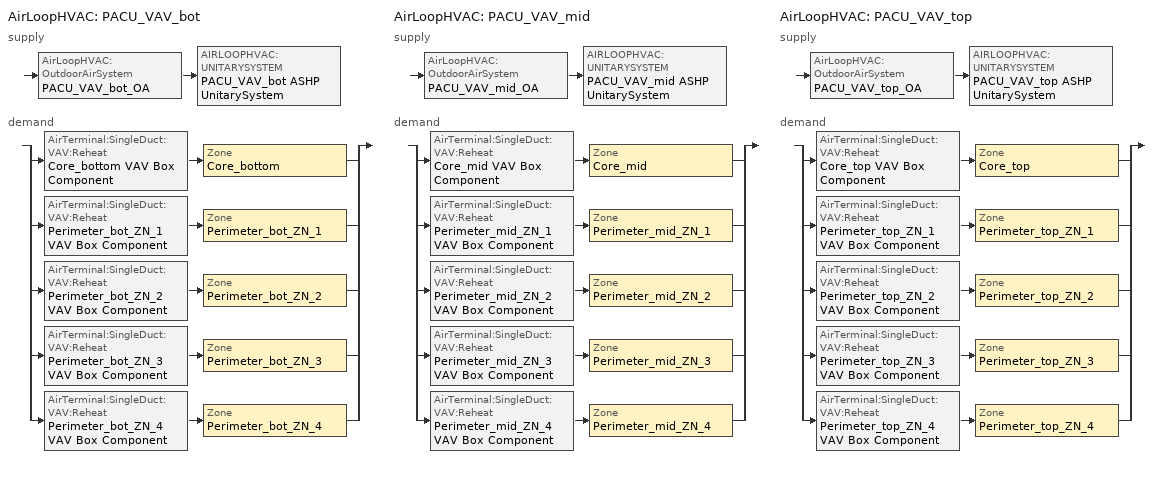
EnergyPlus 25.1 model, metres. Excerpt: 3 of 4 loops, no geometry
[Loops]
AirLoopHVAC 'PACU_VAV_bot'
 supply: AirLoopHVAC:OutdoorAirSystem 'PACU_VAV_bot_OA' > AIRLOOPHVAC:UNITARYSYSTEM 'PACU_VAV_bot ASHP UnitarySystem'
 demand: split
  | AirTerminal:SingleDuct:VAV:Reheat 'Core_bottom VAV Box Component' > Zone 'Core_bottom'
  | AirTerminal:SingleDuct:VAV:Reheat 'Perimeter_bot_ZN_1 VAV Box Component' > Zone 'Perimeter_bot_ZN_1'
  | AirTerminal:SingleDuct:VAV:Reheat 'Perimeter_bot_ZN_2 VAV Box Component' > Zone 'Perimeter_bot_ZN_2'
  | AirTerminal:SingleDuct:VAV:Reheat 'Perimeter_bot_ZN_3 VAV Box Component' > Zone 'Perimeter_bot_ZN_3'
  | AirTerminal:SingleDuct:VAV:Reheat 'Perimeter_bot_ZN_4 VAV Box Component' > Zone 'Perimeter_bot_ZN_4'
AirLoopHVAC 'PACU_VAV_mid'
 supply: AirLoopHVAC:OutdoorAirSystem 'PACU_VAV_mid_OA' > AIRLOOPHVAC:UNITARYSYSTEM 'PACU_VAV_mid ASHP UnitarySystem'
 demand: split
  | AirTerminal:SingleDuct:VAV:Reheat 'Core_mid VAV Box Component' > Zone 'Core_mid'
  | AirTerminal:SingleDuct:VAV:Reheat 'Perimeter_mid_ZN_1 VAV Box Component' > Zone 'Perimeter_mid_ZN_1'
  | AirTerminal:SingleDuct:VAV:Reheat 'Perimeter_mid_ZN_2 VAV Box Component' > Zone 'Perimeter_mid_ZN_2'
  | AirTerminal:SingleDuct:VAV:Reheat 'Perimeter_mid_ZN_3 VAV Box Component' > Zone 'Perimeter_mid_ZN_3'
  | AirTerminal:SingleDuct:VAV:Reheat 'Perimeter_mid_ZN_4 VAV Box Component' > Zone 'Perimeter_mid_ZN_4'
AirLoopHVAC 'PACU_VAV_top'
 supply: AirLoopHVAC:OutdoorAirSystem 'PACU_VAV_top_OA' > AIRLOOPHVAC:UNITARYSYSTEM 'PACU_VAV_top ASHP UnitarySystem'
 demand: split
  | AirTerminal:SingleDuct:VAV:Reheat 'Core_top VAV Box Component' > Zone 'Core_top'
  | AirTerminal:SingleDuct:VAV:Reheat 'Perimeter_top_ZN_1 VAV Box Component' > Zone 'Perimeter_top_ZN_1'
  | AirTerminal:SingleDuct:VAV:Reheat 'Perimeter_top_ZN_2 VAV Box Component' > Zone 'Perimeter_top_ZN_2'
  | AirTerminal:SingleDuct:VAV:Reheat 'Perimeter_top_ZN_3 VAV Box Component' > Zone 'Perimeter_top_ZN_3'
  | AirTerminal:SingleDuct:VAV:Reheat 'Perimeter_top_ZN_4 VAV Box Component' > Zone 'Perimeter_top_ZN_4'
[DesignSpecification:OutdoorAir] Outdoor Air Method=Flow/Area; Outdoor Air Flow per Zone Floor Area=0.0004318
Name | Outdoor Air Schedule
SZ DSOA Core_bottom; SZ DSOA Perimeter_bot_ZN_1; SZ DSOA Perimeter_bot_ZN_2; SZ DSOA Perimeter_bot_ZN_3; SZ DSOA Perimeter_bot_ZN_4; SZ DSOA Core_mid; SZ DSOA Perimeter_mid_ZN_1; SZ DSOA Perimeter_mid_ZN_3; SZ DSOA Perimeter_mid_ZN_4; SZ DSOA Core_top; SZ DSOA Perimeter_top_ZN_1; SZ DSOA Perimeter_top_ZN_2; SZ DSOA Perimeter_top_ZN_3; SZ DSOA Perimeter_top_ZN_4
SZ DSOA Perimeter_mid_ZN_2 | PERIMETER_MID_ZN_2_OA_Mult
[DesignSpecification:ZoneAirDistribution] Zone Air Distribution Effectiveness in Cooling Mode=1; Zone Air Distribution Effectiveness in Heating Mode=1
Name | Minimum Zone Ventilation Efficiency
VAV_Zone_AirDistribution | 0.6
CM DSZAD Building
[Sizing:Zone] Zone Cooling Design Supply Air Temperature Input Method=SupplyAirTemperature; Zone Cooling Design Supply Air Temperature=12.8; Zone Heating Design Supply Air Temperature Input Method=SupplyAirTemperature; Zone Heating Design Supply Air Temperature=40; Zone Cooling Design Supply Air Humidity Ratio=0.0085; Zone Heating Design Supply Air Humidity Ratio=0.008; Cooling Design Air Flow Method=DesignDay; Cooling Design Air Flow Rate=0; Cooling Minimum Air Flow Fraction=0; Heating Design Air Flow Method=DesignDay; Heating Design Air Flow Rate=0; Design Specification Zone Air Distribution Object=VAV_Zone_AirDistribution; Zone Load Sizing Method=Sensible Load Only No Latent Load; Zone Latent Cooling Design Supply Air Humidity Ratio Input Method=HumidityRatioDifference; Zone Cooling Design Supply Air Humidity Ratio Difference=0.005; Zone Latent Heating Design Supply Air Humidity Ratio Input Method=HumidityRatioDifference; Zone Humidification Design Supply Air Humidity Ratio Difference=0.005
Name | Design Specification Outdoor Air Object
Core_bottom | SZ DSOA Core_bottom
Perimeter_bot_ZN_1 | SZ DSOA Perimeter_bot_ZN_1
Perimeter_bot_ZN_2 | SZ DSOA Perimeter_bot_ZN_2
Perimeter_bot_ZN_3 | SZ DSOA Perimeter_bot_ZN_3
Perimeter_bot_ZN_4 | SZ DSOA Perimeter_bot_ZN_4
Core_mid | SZ DSOA Core_mid
Perimeter_mid_ZN_1 | SZ DSOA Perimeter_mid_ZN_1
Perimeter_mid_ZN_2 | SZ DSOA Perimeter_mid_ZN_2
Perimeter_mid_ZN_3 | SZ DSOA Perimeter_mid_ZN_3
Perimeter_mid_ZN_4 | SZ DSOA Perimeter_mid_ZN_4
Core_top | SZ DSOA Core_top
Perimeter_top_ZN_1 | SZ DSOA Perimeter_top_ZN_1
Perimeter_top_ZN_2 | SZ DSOA Perimeter_top_ZN_2
Perimeter_top_ZN_3 | SZ DSOA Perimeter_top_ZN_3
Perimeter_top_ZN_4 | SZ DSOA Perimeter_top_ZN_4
[Sizing:System] Type of Load to Size On=Sensible; Design Outdoor Air Flow Rate=0.9561; Central Heating Maximum System Air Flow Ratio=0.3; Preheat Design Temperature=7; Preheat Design Humidity Ratio=0.008; Precool Design Temperature=12.8; Precool Design Humidity Ratio=0.008; Central Cooling Design Supply Air Temperature=12.8; Central Heating Design Supply Air Temperature=12.8; Type of Zone Sum to Use=Coincident; 100 Outdoor Air in Cooling=No; 100 Outdoor Air in Heating=No; Central Cooling Design Supply Air Humidity Ratio=0.0085; Central Heating Design Supply Air Humidity Ratio=0.008; Cooling Supply Air Flow Rate Method=DesignDay; Cooling Supply Air Flow Rate=0; Heating Supply Air Flow Rate Method=DesignDay; Heating Supply Air Flow Rate=0; System Outdoor Air Method=ZoneSum
PACU_VAV_bot; PACU_VAV_mid; PACU_VAV_top
[ZoneControl:Thermostat] Control Type Schedule=Dual Zone Control Type Sched
Name | Zone or ZoneList | Control 1
Core_bottom Thermostat | Core_bottom | Core_bottom Dual SP Control
Perimeter_bot_ZN_1 Thermostat | Perimeter_bot_ZN_1 | Perimeter_bot_ZN_1 Dual SP Control
Perimeter_bot_ZN_2 Thermostat | Perimeter_bot_ZN_2 | Perimeter_bot_ZN_2 Dual SP Control
Perimeter_bot_ZN_3 Thermostat | Perimeter_bot_ZN_3 | Perimeter_bot_ZN_3 Dual SP Control
Perimeter_bot_ZN_4 Thermostat | Perimeter_bot_ZN_4 | Perimeter_bot_ZN_4 Dual SP Control
Core_mid Thermostat | Core_mid | Core_mid Dual SP Control
Perimeter_mid_ZN_1 Thermostat | Perimeter_mid_ZN_1 | Perimeter_mid_ZN_1 Dual SP Control
Perimeter_mid_ZN_2 Thermostat | Perimeter_mid_ZN_2 | Perimeter_mid_ZN_2 Dual SP Control
Perimeter_mid_ZN_3 Thermostat | Perimeter_mid_ZN_3 | Perimeter_mid_ZN_3 Dual SP Control
Perimeter_mid_ZN_4 Thermostat | Perimeter_mid_ZN_4 | Perimeter_mid_ZN_4 Dual SP Control
Core_top Thermostat | Core_top | Core_top Dual SP Control
Perimeter_top_ZN_1 Thermostat | Perimeter_top_ZN_1 | Perimeter_top_ZN_1 Dual SP Control
Perimeter_top_ZN_2 Thermostat | Perimeter_top_ZN_2 | Perimeter_top_ZN_2 Dual SP Control
Perimeter_top_ZN_3 Thermostat | Perimeter_top_ZN_3 | Perimeter_top_ZN_3 Dual SP Control
Perimeter_top_ZN_4 Thermostat | Perimeter_top_ZN_4 | Perimeter_top_ZN_4 Dual SP Control
[ThermostatSetpoint:DualSetpoint]
Name | Heating Setpoint Temperature Schedule | Cooling Setpoint Temperature Schedule
Core_bottom Dual SP Control; Perimeter_bot_ZN_1 Dual SP Control; Perimeter_bot_ZN_2 Dual SP Control; Perimeter_bot_ZN_3 Dual SP Control; Perimeter_bot_ZN_4 Dual SP Control; Core_mid Dual SP Control; Perimeter_mid_ZN_1 Dual SP Control; Perimeter_mid_ZN_3 Dual SP Control; Perimeter_mid_ZN_4 Dual SP Control; Core_top Dual SP Control; Perimeter_top_ZN_1 Dual SP Control; Perimeter_top_ZN_2 Dual SP Control; Perimeter_top_ZN_3 Dual SP Control; Perimeter_top_ZN_4 Dual SP Control | HTGSETP_SCH_YES_OPTIMUM | CLGSETP_SCH_YES_OPTIMUM
Perimeter_mid_ZN_2 Dual SP Control | HTGSETP_SCH_YES_OPTIMUM_w_SB | CLGSETP_SCH_YES_OPTIMUM_w_SB
[AirTerminal:SingleDuct:VAV:Reheat] Availability Schedule=Always_On; Maximum Air Flow Rate=AUTOSIZE; Maximum Hot Water or Steam Flow Rate=AUTOSIZE; Minimum Hot Water or Steam Flow Rate=0; Convergence Tolerance=0.001; Damper Heating Action=ReverseWithLimits; Maximum Flow Fraction During Reheat=0.5; Maximum Reheat Air Temperature=40
Name | Zone Minimum Air Flow Input Method | Constant Minimum Air Flow Fraction | Reheat Coil | Minimum Air Flow Fraction Schedule
Core_bottom VAV Box Component | Constant | 0.273 | Core_bottom VAV Box Reheat Coil
Perimeter_bot_ZN_1 VAV Box Component | Constant | 0.206 | Perimeter_bot_ZN_1 VAV Box Reheat Coil
Perimeter_bot_ZN_2 VAV Box Component | Constant | 0.157 | Perimeter_bot_ZN_2 VAV Box Reheat Coil
Perimeter_bot_ZN_3 VAV Box Component | Constant | 0.291 | Perimeter_bot_ZN_3 VAV Box Reheat Coil
Perimeter_bot_ZN_4 VAV Box Component | Constant | 0.146 | Perimeter_bot_ZN_4 VAV Box Reheat Coil
Core_mid VAV Box Component | Constant | 0.329 | Core_mid VAV Box Reheat Coil
Perimeter_mid_ZN_1 VAV Box Component | Constant | 0.184 | Perimeter_mid_ZN_1 VAV Box Reheat Coil
Perimeter_mid_ZN_2 VAV Box Component | Scheduled |  | Perimeter_mid_ZN_2 VAV Box Reheat Coil | Perimeter_mid_ZN_2_MDP_Sch
Perimeter_mid_ZN_3 VAV Box Component | Constant | 0.259 | Perimeter_mid_ZN_3 VAV Box Reheat Coil
Perimeter_mid_ZN_4 VAV Box Component | Constant | 0.127 | Perimeter_mid_ZN_4 VAV Box Reheat Coil
Core_top VAV Box Component | Constant | 0.316 | Core_top VAV Box Reheat Coil
Perimeter_top_ZN_1 VAV Box Component | Constant | 0.165 | Perimeter_top_ZN_1 VAV Box Reheat Coil
Perimeter_top_ZN_2 VAV Box Component | Constant | 0.132 | Perimeter_top_ZN_2 VAV Box Reheat Coil
Perimeter_top_ZN_3 VAV Box Component | Constant | 0.225 | Perimeter_top_ZN_3 VAV Box Reheat Coil
Perimeter_top_ZN_4 VAV Box Component | Constant | 0.117 | Perimeter_top_ZN_4 VAV Box Reheat Coil
[Zone equipment]
Core_bottom: Core_bottom VAV Box Component
Perimeter_bot_ZN_1: Perimeter_bot_ZN_1 VAV Box Component
Perimeter_bot_ZN_2: Perimeter_bot_ZN_2 VAV Box Component
Perimeter_bot_ZN_3: Perimeter_bot_ZN_3 VAV Box Component
Perimeter_bot_ZN_4: Perimeter_bot_ZN_4 VAV Box Component
Core_mid: Core_mid VAV Box Component
Perimeter_mid_ZN_1: Perimeter_mid_ZN_1 VAV Box Component
Perimeter_mid_ZN_2: Perimeter_mid_ZN_2 VAV Box Component
Perimeter_mid_ZN_3: Perimeter_mid_ZN_3 VAV Box Component
Perimeter_mid_ZN_4: Perimeter_mid_ZN_4 VAV Box Component
Core_top: Core_top VAV Box Component
Perimeter_top_ZN_1: Perimeter_top_ZN_1 VAV Box Component
Perimeter_top_ZN_2: Perimeter_top_ZN_2 VAV Box Component
Perimeter_top_ZN_3: Perimeter_top_ZN_3 VAV Box Component
Perimeter_top_ZN_4: Perimeter_top_ZN_4 VAV Box Component
[Fan:VariableVolume] Availability Schedule=HVACOperationSchd; Fan Total Efficiency=0.6006; Pressure Rise=1314.72; Maximum Flow Rate=AUTOSIZE; Fan Power Minimum Flow Rate Input Method=Fraction; Fan Power Minimum Flow Fraction=0.25; Motor Efficiency=0.924; Motor In Airstream Fraction=1; Fan Power Coefficient 1=0.0408; Fan Power Coefficient 2=0.088; Fan Power Coefficient 3=-0.0729; Fan Power Coefficient 4=0.9437; Fan Power Coefficient 5=0
PACU_VAV_bot Fan; PACU_VAV_mid Fan; PACU_VAV_top Fan
[COIL:COOLING:DX:VARIABLESPEED] Number of Speeds=10; Nominal Speed Level=10; Gross Rated Total Cooling Capacity At Selected Nominal Speed Level=autosize; Rated Air Flow Rate At Selected Nominal Speed Level=autosize; Nominal Time for Condensate to Begin Leaving the Coil=1000; Initial Moisture Evaporation Rate Divided by SteadyState AC Latent Capacity=1.5; Maximum Cycling Rate=2.5; Latent Capacity Time Constant=60; Fan Delay Time=60; Energy Part Load Fraction Curve=ASIHP_PLF; Condenser Type=AirCooled; Evaporative Condenser Pump Rated Power Consumption=0; Crankcase Heater Capacity=0; Maximum Outdoor DryBulb Temperature for Crankcase Heater Operation=10; Minimum Outdoor DryBulb Temperature for Compressor Operation=-25; Basin Heater Capacity=0; Basin Heater Setpoint Temperature=2; Speed 1 Reference Unit Gross Rated Total Cooling Capacity=14000; Speed 1 Reference Unit Gross Rated Sensible Heat Ratio=0.8; Speed 1 Reference Unit Gross Rated Cooling COP=4.23; Speed 1 Reference Unit Rated Air Flow Rate=0.74376; 2017 Speed 1 Rated Evaporator Fan Power Per Volume Flow Rate=773.3; 2023 Speed 1 Rated Evaporator Fan Power Per Volume Flow Rate=934.4; Speed 1 Total Cooling Capacity Function of Temperature Curve=ASIHP_CoolCapFT; Speed 1 Total Cooling Capacity Function of Air Flow Fraction Curve=ASIHP_CoolCapFF; Speed 1 Energy Input Ratio Function of Temperature Curve=ASIHP_CoolEIRFT; Speed 1 Energy Input Ratio Function of Air Flow Fraction Curve=ASIHP_CoolEIRFF; Speed 2 Reference Unit Gross Rated Total Cooling Capacity=19600; Speed 2 Reference Unit Gross Rated Sensible Heat Ratio=0.79; Speed 2 Reference Unit Gross Rated Cooling COP=4.58; Speed 2 Reference Unit Rated Air Flow Rate=1.041264; 2017 Speed 2 Rated Evaporator Fan Power Per Volume Flow Rate=773.3; 2023 Speed 2 Rated Evaporator Fan Power Per Volume Flow Rate=934.4; Speed 2 Total Cooling Capacity Function of Temperature Curve=ASIHP_CoolCapFT; Speed 2 Total Cooling Capacity Function of Air Flow Fraction Curve=ASIHP_CoolCapFF; Speed 2 Energy Input Ratio Function of Temperature Curve=ASIHP_CoolEIRFT; Speed 2 Energy Input Ratio Function of Air Flow Fraction Curve=ASIHP_CoolEIRFF; Speed 3 Reference Unit Gross Rated Total Cooling Capacity=25200; Speed 3 Reference Unit Gross Rated Sensible Heat Ratio=0.78; Speed 3 Reference Unit Gross Rated Cooling COP=4.76; Speed 3 Reference Unit Rated Air Flow Rate=1.338768; 2017 Speed 3 Rated Evaporator Fan Power Per Volume Flow Rate=773.3; 2023 Speed 3 Rated Evaporator Fan Power Per Volume Flow Rate=934.4; Speed 3 Total Cooling Capacity Function of Temperature Curve=ASIHP_CoolCapFT; Speed 3 Total Cooling Capacity Function of Air Flow Fraction Curve=ASIHP_CoolCapFF; Speed 3 Energy Input Ratio Function of Temperature Curve=ASIHP_CoolEIRFT; Speed 3 Energy Input Ratio Function of Air Flow Fraction Curve=ASIHP_CoolEIRFF; Speed 4 Reference Unit Gross Rated Total Cooling Capacity=30800; Speed 4 Reference Unit Gross Rated Sensible Heat Ratio=0.77; Speed 4 Reference Unit Gross Rated Cooling COP=4.68; Speed 4 Reference Unit Rated Air Flow Rate=1.636272; 2017 Speed 4 Rated Evaporator Fan Power Per Volume Flow Rate=773.3; 2023 Speed 4 Rated Evaporator Fan Power Per Volume Flow Rate=934.4; Speed 4 Total Cooling Capacity Function of Temperature Curve=ASIHP_CoolCapFT; Speed 4 Total Cooling Capacity Function of Air Flow Fraction Curve=ASIHP_CoolCapFF; Speed 4 Energy Input Ratio Function of Temperature Curve=ASIHP_CoolEIRFT; Speed 4 Energy Input Ratio Function of Air Flow Fraction Curve=ASIHP_CoolEIRFF; Speed 5 Reference Unit Gross Rated Total Cooling Capacity=36400; Speed 5 Reference Unit Gross Rated Sensible Heat Ratio=0.77; Speed 5 Reference Unit Gross Rated Cooling COP=4.55; Speed 5 Reference Unit Rated Air Flow Rate=1.933776; 2017 Speed 5 Rated Evaporator Fan Power Per Volume Flow Rate=773.3; 2023 Speed 5 Rated Evaporator Fan Power Per Volume Flow Rate=934.4; Speed 5 Total Cooling Capacity Function of Temperature Curve=ASIHP_CoolCapFT; Speed 5 Total Cooling Capacity Function of Air Flow Fraction Curve=ASIHP_CoolCapFF; Speed 5 Energy Input Ratio Function of Temperature Curve=ASIHP_CoolEIRFT; Speed 5 Energy Input Ratio Function of Air Flow Fraction Curve=ASIHP_CoolEIRFF; Speed 6 Reference Unit Gross Rated Total Cooling Capacity=42000; Speed 6 Reference Unit Gross Rated Sensible Heat Ratio=0.76; Speed 6 Reference Unit Gross Rated Cooling COP=4.4; Speed 6 Reference Unit Rated Air Flow Rate=2.23128; 2017 Speed 6 Rated Evaporator Fan Power Per Volume Flow Rate=773.3; 2023 Speed 6 Rated Evaporator Fan Power Per Volume Flow Rate=934.4; Speed 6 Total Cooling Capacity Function of Temperature Curve=ASIHP_CoolCapFT; Speed 6 Total Cooling Capacity Function of Air Flow Fraction Curve=ASIHP_CoolCapFF; Speed 6 Energy Input Ratio Function of Temperature Curve=ASIHP_CoolEIRFT; Speed 6 Energy Input Ratio Function of Air Flow Fraction Curve=ASIHP_CoolEIRFF; Speed 7 Reference Unit Gross Rated Total Cooling Capacity=49000; Speed 7 Reference Unit Gross Rated Sensible Heat Ratio=0.76; Speed 7 Reference Unit Gross Rated Cooling COP=4.21; Speed 7 Reference Unit Rated Air Flow Rate=2.60316; 2017 Speed 7 Rated Evaporator Fan Power Per Volume Flow Rate=773.3; 2023 Speed 7 Rated Evaporator Fan Power Per Volume Flow Rate=934.4; Speed 7 Total Cooling Capacity Function of Temperature Curve=ASIHP_CoolCapFT; Speed 7 Total Cooling Capacity Function of Air Flow Fraction Curve=ASIHP_CoolCapFF; Speed 7 Energy Input Ratio Function of Temperature Curve=ASIHP_CoolEIRFT; Speed 7 Energy Input Ratio Function of Air Flow Fraction Curve=ASIHP_CoolEIRFF; Speed 8 Reference Unit Gross Rated Total Cooling Capacity=56000; Speed 8 Reference Unit Gross Rated Sensible Heat Ratio=0.75; Speed 8 Reference Unit Gross Rated Cooling COP=4; Speed 8 Reference Unit Rated Air Flow Rate=2.97504; 2017 Speed 8 Rated Evaporator Fan Power Per Volume Flow Rate=773.3; 2023 Speed 8 Rated Evaporator Fan Power Per Volume Flow Rate=934.4; Speed 8 Total Cooling Capacity Function of Temperature Curve=ASIHP_CoolCapFT; Speed 8 Total Cooling Capacity Function of Air Flow Fraction Curve=ASIHP_CoolCapFF; Speed 8 Energy Input Ratio Function of Temperature Curve=ASIHP_CoolEIRFT; Speed 8 Energy Input Ratio Function of Air Flow Fraction Curve=ASIHP_CoolEIRFF; Speed 9 Reference Unit Gross Rated Total Cooling Capacity=63000; Speed 9 Reference Unit Gross Rated Sensible Heat Ratio=0.75; Speed 9 Reference Unit Gross Rated Cooling COP=3.85; Speed 9 Reference Unit Rated Air Flow Rate=3.34692; 2017 Speed 9 Rated Evaporator Fan Power Per Volume Flow Rate=773.3; 2023 Speed 9 Rated Evaporator Fan Power Per Volume Flow Rate=934.4; Speed 9 Total Cooling Capacity Function of Temperature Curve=ASIHP_CoolCapFT; Speed 9 Total Cooling Capacity Function of Air Flow Fraction Curve=ASIHP_CoolCapFF; Speed 9 Energy Input Ratio Function of Temperature Curve=ASIHP_CoolEIRFT; Speed 9 Energy Input Ratio Function of Air Flow Fraction Curve=ASIHP_CoolEIRFF; Speed 10 Reference Unit Gross Rated Total Cooling Capacity=70000; Speed 10 Reference Unit Gross Rated Sensible Heat Ratio=0.75; Speed 10 Reference Unit Gross Rated Cooling COP=3.67; Speed 10 Reference Unit Rated Air Flow Rate=3.7188; 2017 Speed 10 Rated Evaporator Fan Power Per Volume Flow Rate=773.3; 2023 Speed 10 Rated Evaporator Fan Power Per Volume Flow Rate=934.4; Speed 10 Total Cooling Capacity Function of Temperature Curve=ASIHP_CoolCapFT; Speed 10 Total Cooling Capacity Function of Air Flow Fraction Curve=ASIHP_CoolCapFF; Speed 10 Energy Input Ratio Function of Temperature Curve=ASIHP_CoolEIRFT; Speed 10 Energy Input Ratio Function of Air Flow Fraction Curve=ASIHP_CoolEIRFF
PACU_VAV_bot VS Cooling Coil; PACU_VAV_mid VS Cooling Coil; PACU_VAV_top VS Cooling Coil
[Coil:Heating:Electric] Availability Schedule=Always_On; Efficiency=1; Nominal Capacity=autosize
Core_bottom VAV Box Reheat Coil; Perimeter_bot_ZN_1 VAV Box Reheat Coil; Perimeter_bot_ZN_2 VAV Box Reheat Coil; Perimeter_bot_ZN_3 VAV Box Reheat Coil; Perimeter_bot_ZN_4 VAV Box Reheat Coil; Core_mid VAV Box Reheat Coil; Perimeter_mid_ZN_1 VAV Box Reheat Coil; Perimeter_mid_ZN_2 VAV Box Reheat Coil; Perimeter_mid_ZN_3 VAV Box Reheat Coil; Perimeter_mid_ZN_4 VAV Box Reheat Coil; Core_top VAV Box Reheat Coil; Perimeter_top_ZN_1 VAV Box Reheat Coil; Perimeter_top_ZN_2 VAV Box Reheat Coil; Perimeter_top_ZN_3 VAV Box Reheat Coil; Perimeter_top_ZN_4 VAV Box Reheat Coil
[COIL:HEATING:DX:VARIABLESPEED] Number of Speeds=10; Nominal Speed Level=10; Rated Heating Capacity At Selected Nominal Speed Level=autosize; Rated Air Flow Rate At Selected Nominal Speed Level=autosize; Energy Part Load Fraction Curve=ASIHP_PLF; Minimum Outdoor DryBulb Temperature for Compressor Operation=-17.78; Maximum Outdoor DryBulb Temperature for Defrost Operation=5; Crankcase Heater Capacity=200; Maximum Outdoor DryBulb Temperature for Crankcase Heater Operation=10; Defrost Strategy=Resistive; Defrost Control=Timed; Defrost Time Period Fraction=0.058333; Resistive Defrost Heater Capacity=0; Speed 1 Reference Unit Gross Rated Heating Capacity=12000; Speed 1 Reference Unit Gross Rated Heating COP=4.6; Speed 1 Reference Unit Rated Air Flow Rate=0.58286; 2017 Speed 1 Rated Supply Air Fan Power Per Volume Flow Rate=773.3; 2023 Speed 1 Rated Supply Air Fan Power Per Volume Flow Rate=934.4; Speed 1 Heating Capacity Function of Temperature Curve=ASIHP_HeatCapFT; Speed 1 Total Heating Capacity Function of Air Flow Fraction Curve=ASIHP_HeatCapFF; Speed 1 Energy Input Ratio Function of Temperature Curve=ASIHP_HeatEIRFT; Speed 1 Energy Input Ratio Function of Air Flow Fraction Curve=ASIHP_HeatEIRFF; Speed 2 Reference Unit Gross Rated Heating Capacity=16800; Speed 2 Reference Unit Gross Rated Heating COP=4.78; Speed 2 Reference Unit Rated Air Flow Rate=0.816004; 2017 Speed 2 Rated Supply Air Fan Power Per Volume Flow Rate=773.3; 2023 Speed 2 Rated Supply Air Fan Power Per Volume Flow Rate=934.4; Speed 2 Heating Capacity Function of Temperature Curve=ASIHP_HeatCapFT; Speed 2 Total Heating Capacity Function of Air Flow Fraction Curve=ASIHP_HeatCapFF; Speed 2 Energy Input Ratio Function of Temperature Curve=ASIHP_HeatEIRFT; Speed 2 Energy Input Ratio Function of Air Flow Fraction Curve=ASIHP_HeatEIRFF; Speed 3 Reference Unit Gross Rated Heating Capacity=21600; Speed 3 Reference Unit Gross Rated Heating COP=4.84; Speed 3 Reference Unit Rated Air Flow Rate=1.049148; 2017 Speed 3 Rated Supply Air Fan Power Per Volume Flow Rate=773.3; 2023 Speed 3 Rated Supply Air Fan Power Per Volume Flow Rate=934.4; Speed 3 Heating Capacity Function of Temperature Curve=ASIHP_HeatCapFT; Speed 3 Total Heating Capacity Function of Air Flow Fraction Curve=ASIHP_HeatCapFF; Speed 3 Energy Input Ratio Function of Temperature Curve=ASIHP_HeatEIRFT; Speed 3 Energy Input Ratio Function of Air Flow Fraction Curve=ASIHP_HeatEIRFF; Speed 4 Reference Unit Gross Rated Heating Capacity=26400; Speed 4 Reference Unit Gross Rated Heating COP=4.78; Speed 4 Reference Unit Rated Air Flow Rate=1.282292; 2017 Speed 4 Rated Supply Air Fan Power Per Volume Flow Rate=773.3; 2023 Speed 4 Rated Supply Air Fan Power Per Volume Flow Rate=934.4; Speed 4 Heating Capacity Function of Temperature Curve=ASIHP_HeatCapFT; Speed 4 Heating Capacity Function of Air Flow Fraction Curve=ASIHP_HeatCapFF; Speed 4 Energy Input Ratio Function of Temperature Curve=ASIHP_HeatEIRFT; Speed 4 Energy Input Ratio Function of Air Flow Fraction Curve=ASIHP_HeatEIRFF; Speed 5 Reference Unit Gross Rated Heating Capacity=31200; Speed 5 Reference Unit Gross Rated Heating COP=4.66; Speed 5 Reference Unit Rated Air Flow Rate=1.515436; 2017 Speed 5 Rated Supply Air Fan Power Per Volume Flow Rate=773.3; 2023 Speed 5 Rated Supply Air Fan Power Per Volume Flow Rate=934.4; Speed 5 Heating Capacity Function of Temperature Curve=ASIHP_HeatCapFT; Speed 5 Heating Capacity Function of Air Flow Fraction Curve=ASIHP_HeatCapFF; Speed 5 Energy Input Ratio Function of Temperature Curve=ASIHP_HeatEIRFT; Speed 5 Energy Input Ratio Function of Air Flow Fraction Curve=ASIHP_HeatEIRFF; Speed 6 Reference Unit Gross Rated Heating Capacity=36000; Speed 6 Reference Unit Gross Rated Heating COP=4.5; Speed 6 Reference Unit Rated Air Flow Rate=1.74858; 2017 Speed 6 Rated Supply Air Fan Power Per Volume Flow Rate=773.3; 2023 Speed 6 Rated Supply Air Fan Power Per Volume Flow Rate=934.4; Speed 6 Heating Capacity Function of Temperature Curve=ASIHP_HeatCapFT; Speed 6 Heating Capacity Function of Air Flow Fraction Curve=ASIHP_HeatCapFF; Speed 6 Energy Input Ratio Function of Temperature Curve=ASIHP_HeatEIRFT; Speed 6 Energy Input Ratio Function of Air Flow Fraction Curve=ASIHP_HeatEIRFF; Speed 7 Reference Unit Gross Rated Heating Capacity=42000; Speed 7 Reference Unit Gross Rated Heating COP=4.32; Speed 7 Reference Unit Rated Air Flow Rate=2.04001; 2017 Speed 7 Rated Supply Air Fan Power Per Volume Flow Rate=773.3; 2023 Speed 7 Rated Supply Air Fan Power Per Volume Flow Rate=934.4; Speed 7 Heating Capacity Function of Temperature Curve=ASIHP_HeatCapFT; Speed 7 Heating Capacity Function of Air Flow Fraction Curve=ASIHP_HeatCapFF; Speed 7 Energy Input Ratio Function of Temperature Curve=ASIHP_HeatEIRFT; Speed 7 Energy Input Ratio Function of Air Flow Fraction Curve=ASIHP_HeatEIRFF; Speed 8 Reference Unit Gross Rated Heating Capacity=48000; Speed 8 Reference Unit Gross Rated Heating COP=4.11; Speed 8 Reference Unit Rated Air Flow Rate=2.33144; 2017 Speed 8 Rated Supply Air Fan Power Per Volume Flow Rate=773.3; 2023 Speed 8 Rated Supply Air Fan Power Per Volume Flow Rate=934.4; Speed 8 Heating Capacity Function of Temperature Curve=ASIHP_HeatCapFT; Speed 8 Heating Capacity Function of Air Flow Fraction Curve=ASIHP_HeatCapFF; Speed 8 Energy Input Ratio Function of Temperature Curve=ASIHP_HeatEIRFT; Speed 8 Energy Input Ratio Function of Air Flow Fraction Curve=ASIHP_HeatEIRFF; Speed 9 Reference Unit Gross Rated Heating Capacity=54000; Speed 9 Reference Unit Gross Rated Heating COP=3.93; Speed 9 Reference Unit Rated Air Flow Rate=2.62287; 2017 Speed 9 Rated Supply Air Fan Power Per Volume Flow Rate=773.3; 2023 Speed 9 Rated Supply Air Fan Power Per Volume Flow Rate=934.4; Speed 9 Heating Capacity Function of Temperature Curve=ASIHP_HeatCapFT; Speed 9 Heating Capacity Function of Air Flow Fraction Curve=ASIHP_HeatCapFF; Speed 9 Energy Input Ratio Function of Temperature Curve=ASIHP_HeatEIRFT; Speed 9 Energy Input Ratio Function of Air Flow Fraction Curve=ASIHP_HeatEIRFF; Speed 10 Reference Unit Gross Rated Heating Capacity=60000; Speed 10 Reference Unit Gross Rated Heating COP=3.5; Speed 10 Reference Unit Rated Air Flow Rate=2.9143; 2017 Speed 10 Rated Supply Air Fan Power Per Volume Flow Rate=773.3; 2023 Speed 10 Rated Supply Air Fan Power Per Volume Flow Rate=934.4; Speed 10 Heating Capacity Function of Temperature Curve=ASIHP_HeatCapFT; Speed 10 Heating Capacity Function of Air Flow Fraction Curve=ASIHP_HeatCapFF; Speed 10 Energy Input Ratio Function of Temperature Curve=ASIHP_HeatEIRFT; Speed 10 Energy Input Ratio Function of Air Flow Fraction Curve=ASIHP_HeatEIRFF
PACU_VAV_bot VS Heating Coil; PACU_VAV_mid VS Heating Coil; PACU_VAV_top VS Heating Coil
[AIRLOOPHVAC:UNITARYSYSTEM] Control Type=SetPoint; Dehumidification Control Type=None; Availability Schedule=Always_On; Fan Placement=DrawThrough; Supply Air Fan Operating Mode Schedule=Always_On; DX Heating Coil Sizing Ratio=1; Use DOAS DX Cooling Coil=No; Minimum Supply Air Temperature=2; Latent Load Control=SensibleOnlyLoadControl; Cooling Supply Air Flow Rate Method=SupplyAirFlowRate; Cooling Supply Air Flow Rate=autosize; Heating Supply Air Flow Rate Method=SupplyAirFlowRate; Heating Supply Air Flow Rate=autosize; No Load Supply Air Flow Rate Method=SupplyAirFlowRate; No Load Supply Air Flow Rate=autosize; No Load Supply Air Flow Rate Control Set To Low Speed=Yes; Maximum Supply Air Temperature=50; Maximum Outdoor DryBulb Temperature for Supplemental Heater Operation=21; Ancillary OnCycle Electric Power=0; Ancillary OffCycle Electric Power=0; Design Heat Recovery Water Flow Rate=0; Maximum Temperature for Heat Recovery=80
Name | Supply Fan | Heating Coil | Cooling Coil
PACU_VAV_bot ASHP UnitarySystem | PACU_VAV_bot Fan | PACU_VAV_bot VS Heating Coil | PACU_VAV_bot VS Cooling Coil
PACU_VAV_mid ASHP UnitarySystem | PACU_VAV_mid Fan | PACU_VAV_mid VS Heating Coil | PACU_VAV_mid VS Cooling Coil
PACU_VAV_top ASHP UnitarySystem | PACU_VAV_top Fan | PACU_VAV_top VS Heating Coil | PACU_VAV_top VS Cooling Coil
[Controller:OutdoorAir] Minimum Outdoor Air Flow Rate=0; Maximum Outdoor Air Flow Rate=AUTOSIZE; Economizer Control Type=DifferentialDryBulb; Economizer Control Action Type=ModulateFlow; Lockout Type=LockoutWithHeating; Minimum Limit Type=FixedMinimum; Minimum Outdoor Air Schedule=MinOA_MotorizedDamper_Sched
Name | Maximum Fraction of Outdoor Air Schedule | Mechanical Ventilation Controller
PACU_VAV_bot_OA_Controller | VAV_BOT Max OA Fraction | PACU_VAV_bot_DCV
PACU_VAV_mid_OA_Controller | VAV_MID Max OA Fraction | PACU_VAV_mid_DCV
PACU_VAV_top_OA_Controller | VAV_TOP Max OA Fraction | PACU_VAV_top_DCV
[Controller:MechanicalVentilation] Availability Schedule=MinOA_MotorizedDamper_Sched; Demand Controlled Ventilation=Yes; System Outdoor Air Method=Standard62.1VentilationRateProcedure; Design Specification Zone Air Distribution Object Name 1=CM DSZAD Building; Design Specification Zone Air Distribution Object Name 2=CM DSZAD Building; Design Specification Zone Air Distribution Object Name 3=CM DSZAD Building; Design Specification Zone Air Distribution Object Name 4=CM DSZAD Building; Design Specification Zone Air Distribution Object Name 5=CM DSZAD Building
Name | Zone or ZoneList 1 | Design Specification Outdoor Air Object Name 1 | Zone or ZoneList 2 | Design Specification Outdoor Air Object Name 2 | Zone or ZoneList 3 | Design Specification Outdoor Air Object Name 3 | Zone or ZoneList 4 | Design Specification Outdoor Air Object Name 4 | Zone or ZoneList 5 | Design Specification Outdoor Air Object Name 5
PACU_VAV_bot_DCV | Core_bottom | SZ DSOA Core_bottom | Perimeter_bot_ZN_1 | SZ DSOA Perimeter_bot_ZN_1 | Perimeter_bot_ZN_2 | SZ DSOA Perimeter_bot_ZN_2 | Perimeter_bot_ZN_3 | SZ DSOA Perimeter_bot_ZN_3 | Perimeter_bot_ZN_4 | SZ DSOA Perimeter_bot_ZN_4
PACU_VAV_mid_DCV | Core_mid | SZ DSOA Core_mid | Perimeter_mid_ZN_1 | SZ DSOA Perimeter_mid_ZN_1 | Perimeter_mid_ZN_2 | SZ DSOA Perimeter_mid_ZN_2 | Perimeter_mid_ZN_3 | SZ DSOA Perimeter_mid_ZN_3 | Perimeter_mid_ZN_4 | SZ DSOA Perimeter_mid_ZN_4
PACU_VAV_top_DCV | Core_top | SZ DSOA Core_top | Perimeter_top_ZN_1 | SZ DSOA Perimeter_top_ZN_1 | Perimeter_top_ZN_2 | SZ DSOA Perimeter_top_ZN_2 | Perimeter_top_ZN_3 | SZ DSOA Perimeter_top_ZN_3 | Perimeter_top_ZN_4 | SZ DSOA Perimeter_top_ZN_4
[AirLoopHVAC] Design Supply Air Flow Rate=AUTOSIZE
PACU_VAV_bot; PACU_VAV_mid; PACU_VAV_top
[EnergyManagementSystem:Sensor]
Name | OutputVariable or OutputMeter Index Key | OutputVariable or OutputMeter
Core_bottom_LSr | Core_bottom | Zone Lights Electricity Rate
Core_bottom_Occ_Sensor | Core_bottom | People Occupant Count
Core_mid_LSr | Core_mid | Zone Lights Electricity Rate
Core_mid_Occ_Sensor | Core_mid | People Occupant Count
Core_top_LSr | Core_top | Zone Lights Electricity Rate
Core_top_Occ_Sensor | Core_top | People Occupant Count
Perimeter_top_ZN_3_LSr | Perimeter_top_ZN_3 | Zone Lights Electricity Rate
Perimeter_top_ZN_3_Occ_Sensor | Perimeter_top_ZN_3 | People Occupant Count
Perimeter_top_ZN_2_LSr | Perimeter_top_ZN_2 | Zone Lights Electricity Rate
Perimeter_top_ZN_2_Occ_Sensor | Perimeter_top_ZN_2 | People Occupant Count
Perimeter_top_ZN_1_LSr | Perimeter_top_ZN_1 | Zone Lights Electricity Rate
Perimeter_top_ZN_1_Occ_Sensor | Perimeter_top_ZN_1 | People Occupant Count
Perimeter_top_ZN_4_LSr | Perimeter_top_ZN_4 | Zone Lights Electricity Rate
Perimeter_top_ZN_4_Occ_Sensor | Perimeter_top_ZN_4 | People Occupant Count
Perimeter_bot_ZN_3_LSr | Perimeter_bot_ZN_3 | Zone Lights Electricity Rate
Perimeter_bot_ZN_3_Occ_Sensor | Perimeter_bot_ZN_3 | People Occupant Count
Perimeter_bot_ZN_2_LSr | Perimeter_bot_ZN_2 | Zone Lights Electricity Rate
Perimeter_bot_ZN_2_Occ_Sensor | Perimeter_bot_ZN_2 | People Occupant Count
Perimeter_bot_ZN_1_LSr | Perimeter_bot_ZN_1 | Zone Lights Electricity Rate
Perimeter_bot_ZN_1_Occ_Sensor | Perimeter_bot_ZN_1 | People Occupant Count
Perimeter_bot_ZN_4_LSr | Perimeter_bot_ZN_4 | Zone Lights Electricity Rate
Perimeter_bot_ZN_4_Occ_Sensor | Perimeter_bot_ZN_4 | People Occupant Count
Perimeter_mid_ZN_3_LSr | Perimeter_mid_ZN_3 | Zone Lights Electricity Rate
Perimeter_mid_ZN_3_Occ_Sensor | Perimeter_mid_ZN_3 | People Occupant Count
Perimeter_mid_ZN_2_LSr | Perimeter_mid_ZN_2 | Zone Lights Electricity Rate
Perimeter_mid_ZN_2_Occ_Sensor | Perimeter_mid_ZN_2 | People Occupant Count
Perimeter_mid_ZN_1_LSr | Perimeter_mid_ZN_1 | Zone Lights Electricity Rate
Perimeter_mid_ZN_1_Occ_Sensor | Perimeter_mid_ZN_1 | People Occupant Count
Perimeter_mid_ZN_4_LSr | Perimeter_mid_ZN_4 | Zone Lights Electricity Rate
Perimeter_mid_ZN_4_Occ_Sensor | Perimeter_mid_ZN_4 | People Occupant Count
pacu_vav_bot_OA_VRP | PACU_VAV_bot | Air System Outdoor Air Mechanical Ventilation Requested Mass Flow Rate
pacu_vav_bot_OA | PACU_VAV_bot | Air System Outdoor Air Mass Flow Rate
pacu_vav_bot_SUPPLY_FLOW | PACU_VAV_bot_OA-PACU_VAV_bot_CoolCNode | System Node Standard Density Volume Flow Rate
pacu_vav_mid_OA_VRP | PACU_VAV_mid | Air System Outdoor Air Mechanical Ventilation Requested Mass Flow Rate
pacu_vav_mid_OA | PACU_VAV_mid | Air System Outdoor Air Mass Flow Rate
pacu_vav_mid_SUPPLY_FLOW | PACU_VAV_mid_OA-PACU_VAV_mid_CoolCNode | System Node Standard Density Volume Flow Rate
pacu_vav_top_OA_VRP | PACU_VAV_top | Air System Outdoor Air Mechanical Ventilation Requested Mass Flow Rate
pacu_vav_top_OA | PACU_VAV_top | Air System Outdoor Air Mass Flow Rate
pacu_vav_top_SUPPLY_FLOW | PACU_VAV_top_OA-PACU_VAV_top_CoolCNode | System Node Standard Density Volume Flow Rate
[EnergyManagementSystem:InternalVariable] Internal Data Type=Zone Floor Area
Name | Internal Data Index Key
Core_bottom_Area | Core_bottom
Core_mid_Area | Core_mid
Core_top_Area | Core_top
Perimeter_top_ZN_3_Area | Perimeter_top_ZN_3
Perimeter_top_ZN_2_Area | Perimeter_top_ZN_2
Perimeter_top_ZN_1_Area | Perimeter_top_ZN_1
Perimeter_top_ZN_4_Area | Perimeter_top_ZN_4
Perimeter_bot_ZN_3_Area | Perimeter_bot_ZN_3
Perimeter_bot_ZN_2_Area | Perimeter_bot_ZN_2
Perimeter_bot_ZN_1_Area | Perimeter_bot_ZN_1
Perimeter_bot_ZN_4_Area | Perimeter_bot_ZN_4
Perimeter_mid_ZN_3_Area | Perimeter_mid_ZN_3
Perimeter_mid_ZN_2_Area | Perimeter_mid_ZN_2
Perimeter_mid_ZN_1_Area | Perimeter_mid_ZN_1
Perimeter_mid_ZN_4_Area | Perimeter_mid_ZN_4
[SetpointManager:MixedAir] Control Variable=Temperature
Name | Setpoint Node or NodeList
PACU_VAV_bot_CoolC SAT Manager | PACU_VAV_bot_CoolC-PACU_VAV_bot_HeatCNode
PACU_VAV_bot_HeatC MixedAir Manager | PACU_VAV_bot_HeatC-PACU_VAV_bot FanNode
PACU_VAV_bot_OAMixed Air Temp Manager | PACU_VAV_bot_OA-PACU_VAV_bot_CoolCNode
PACU_VAV_mid_CoolC SAT Manager | PACU_VAV_mid_CoolC-PACU_VAV_mid_HeatCNode
PACU_VAV_mid_HeatC MixedAir Manager | PACU_VAV_mid_HeatC-PACU_VAV_mid FanNode
PACU_VAV_mid_OAMixed Air Temp Manager | PACU_VAV_mid_OA-PACU_VAV_mid_CoolCNode
PACU_VAV_top_CoolC SAT Manager | PACU_VAV_top_CoolC-PACU_VAV_top_HeatCNode
PACU_VAV_top_HeatC MixedAir Manager | PACU_VAV_top_HeatC-PACU_VAV_top FanNode
PACU_VAV_top_OAMixed Air Temp Manager | PACU_VAV_top_OA-PACU_VAV_top_CoolCNode
[SetpointManager:Warmest] Control Variable=Temperature; Minimum Setpoint Temperature=12.8; Maximum Setpoint Temperature=15.6; Strategy=MaximumTemperature
Name | HVAC Air Loop | Setpoint Node or NodeList
PACU_VAV_bot Supply Air Temperature Manager | PACU_VAV_bot | PACU_VAV_bot Supply Equipment Outlet Node
PACU_VAV_mid Supply Air Temperature Manager | PACU_VAV_mid | PACU_VAV_mid Supply Equipment Outlet Node
PACU_VAV_top Supply Air Temperature Manager | PACU_VAV_top | PACU_VAV_top Supply Equipment Outlet Node
[Schedule:Compact]
ALWAYS_ON: Through: 12/31, For: AllDays, Until: 24:00, 1
HVACOperationSchd: Through: 12/31, For: Weekdays SummerDesignDay, Until: 06:00, 0, Until: 22:00, 1, Until: 24:00, 0, For: Saturday WinterDesignDay, Until: 06:00, 0, Until: 18:00, 1, Until: 24:00, 0, For:Sunday Holidays AllOtherDays, Until: 24:00, 0
HTGSETP_SCH_YES_OPTIMUM: Through: 12/31, For: WinterDesignDay, Until: 05:00, 15.6, Until: 06:00, 17.6, Until: 07:00, 19.6, Until: 22:00, 21, Until: 24:00, 15.6, For: Weekdays, Until: 05:00, 15.6, Until: 06:00, 17.8, Until: 07:00, 20, Until: 22:00, 21, Until: 24:00, 15.6, For SummerDesignDay, Until: 24:00, 15.6, For: Saturday, Until: 05:00, 15.6, Until: 06:00, 17.8, Until: 07:00, 20, Until: 17:00, 21, Until: 24:00, 15.6, For:Sunday Holidays AllOtherDays, Until: 24:00, 15.6
HTGSETP_SCH_YES_OPTIMUM_w_SB: Through: 12/31, For: Weekdays, Until: 01:00, 15.6, Until: 02:00, 15.6, Until: 03:00, 15.6, Until: 04:00, 15.6, Until: 05:00, 15.6, Until: 06:00, 17.8, Until: 07:00, 20, Until: 08:00, 21, Until: 09:00, 21, Until: 10:00, 21, Until: 11:00, 20.4444, Until: 12:00, 21, Until: 13:00, 20.4444, Until: 14:00, 21, Until: 15:00, 20.4444, Until: 16:00, 21, Until: 17:00, 21, Until: 18:00, 21, Until: 19:00, 21, Until: 20:00, 21, Until: 21:00, 21, Until: 22:00, 21, Until: 23:00, 15.6, Until: 24:00, 15.6, For: Saturday, Until: 01:00, 15.6, Until: 02:00, 15.6, Until: 03:00, 15.6, Until: 04:00, 15.6, Until: 05:00, 15.6, Until: 06:00, 17.6, Until: 07:00, 20, Until: 08:00, 21, Until: 09:00, 21, Until: 10:00, 21, Until: 11:00, 20.4444, Until: 12:00, 21, Until: 13:00, 20.4444, Until: 14:00, 21, Until: 15:00, 20.4444, Until: 16:00, 21, Until: 17:00, 21, Until: 18:00, 15.6, Until: 19:00, 15.6, Until: 20:00, 15.6, Until: 21:00, 15.6, Until: 22:00, 15.6, Until: 23:00, 15.6, Until: 24:00, 15.6, For: WinterDesignDay, Until: 05:00, 15.6, Until: 06:00, 17.6, Until: 07:00, 19.6, Until: 22:00, 21, Until: 24:00, 15.6, For SummerDesignDay, Until: 24:00, 15.6, For:Sunday Holidays AllOtherDays, Until: 24:00, 15.6
CLGSETP_SCH_YES_OPTIMUM: Through: 12/31, For: SummerDesignDay, Until: 05:00, 26.7, Until: 06:00, 25.7, Until: 07:00, 25, Until: 22:00, 24, Until: 24:00, 26.7, For: Weekdays, Until: 05:00, 26.7, Until: 06:00, 25.6, Until: 07:00, 25, Until: 22:00, 24, Until: 24:00, 26.7, For: Saturday, Until: 05:00, 26.7, Until: 06:00, 25.7, Until: 07:00, 25, Until: 17:00, 24, Until: 24:00, 26.7, For WinterDesignDay, Until: 24:00, 26.7, For:Sunday Holidays AllOtherDays, Until: 24:00, 26.7
CLGSETP_SCH_YES_OPTIMUM_w_SB: Through: 12/31, For: Weekdays, Until: 01:00, 26.7, Until: 02:00, 26.7, Until: 03:00, 26.7, Until: 04:00, 26.7, Until: 05:00, 26.7, Until: 06:00, 25.6, Until: 07:00, 25, Until: 08:00, 24, Until: 09:00, 24, Until: 10:00, 24, Until: 11:00, 24.5556, Until: 12:00, 24, Until: 13:00, 24.5556, Until: 14:00, 24, Until: 15:00, 24.5556, Until: 16:00, 24, Until: 17:00, 24, Until: 18:00, 24, Until: 19:00, 24, Until: 20:00, 24, Until: 21:00, 24, Until: 22:00, 24, Until: 23:00, 26.7, Until: 24:00, 26.7, For: Saturday, Until: 01:00, 26.7, Until: 02:00, 26.7, Until: 03:00, 26.7, Until: 04:00, 26.7, Until: 05:00, 26.7, Until: 06:00, 25.7, Until: 07:00, 25, Until: 08:00, 24, Until: 09:00, 24, Until: 10:00, 24, Until: 11:00, 24.5556, Until: 12:00, 24, Until: 13:00, 24.5556, Until: 14:00, 24, Until: 15:00, 24.5556, Until: 16:00, 24, Until: 17:00, 24, Until: 18:00, 26.7, Until: 19:00, 26.7, Until: 20:00, 26.7, Until: 21:00, 26.7, Until: 22:00, 26.7, Until: 23:00, 26.7, Until: 24:00, 26.7, For: SummerDesignDay, Until: 05:00, 26.7, Until: 06:00, 25.7, Until: 07:00, 25, Until: 22:00, 24, Until: 24:00, 26.7, For WinterDesignDay, Until: 24:00, 26.7, For:Sunday Holidays AllOtherDays, Until: 24:00, 26.7
MinOA_MotorizedDamper_Sched: Through: 12/31, For: Weekdays SummerDesignDay, Until: 07:00, 0, Until: 22:00, 1, Until: 24:00, 0, For: Saturday WinterDesignDay, Until: 07:00, 0, Until: 18:00, 1, Until: 24:00, 0, For:Sunday Holidays AllOtherDays, Until: 24:00, 0
Dual Zone Control Type Sched: Through: 12/31, For: AllDays, Until: 24:00, 4
PERIMETER_MID_ZN_2_OA_Mult: Through: 12/31, For: Weekdays, Until: 01:00, 1, Until: 02:00, 1, Until: 03:00, 1, Until: 04:00, 1, Until: 05:00, 1, Until: 06:00, 1, Until: 07:00, 1, Until: 08:00, 1, Until: 09:00, 1, Until: 10:00, 1, Until: 11:00, 0, Until: 12:00, 1, Until: 13:00, 0, Until: 14:00, 1, Until: 15:00, 0, Until: 16:00, 1, Until: 17:00, 1, Until: 18:00, 1, Until: 19:00, 1, Until: 20:00, 1, Until: 21:00, 1, Until: 22:00, 1, Until: 23:00, 1, Until: 24:00, 1, For: Saturday, Until: 01:00, 1, Until: 02:00, 1, Until: 03:00, 1, Until: 04:00, 1, Until: 05:00, 1, Until: 06:00, 1, Until: 07:00, 1, Until: 08:00, 1, Until: 09:00, 1, Until: 10:00, 1, Until: 11:00, 0, Until: 12:00, 1, Until: 13:00, 0, Until: 14:00, 1, Until: 15:00, 0, Until: 16:00, 1, Until: 17:00, 1, Until: 18:00, 1, Until: 19:00, 1, Until: 20:00, 1, Until: 21:00, 1, Until: 22:00, 1, Until: 23:00, 1, Until: 24:00, 1, For: AllOtherDays, Until: 24:00, 1
PERIMETER_MID_ZN_2_MDP_Sch: Through: 12/31, For: Weekdays, Until: 01:00, 0.134, Until: 02:00, 0.134, Until: 03:00, 0.134, Until: 04:00, 0.134, Until: 05:00, 0.134, Until: 06:00, 0.134, Until: 07:00, 0.134, Until: 08:00, 0.134, Until: 09:00, 0.134, Until: 10:00, 0.134, Until: 11:00, 0.01, Until: 12:00, 0.134, Until: 13:00, 0.01, Until: 14:00, 0.134, Until: 15:00, 0.01, Until: 16:00, 0.134, Until: 17:00, 0.134, Until: 18:00, 0.134, Until: 19:00, 0.134, Until: 20:00, 0.134, Until: 21:00, 0.134, Until: 22:00, 0.134, Until: 23:00, 0.134, Until: 24:00, 0.134, For: Saturday, Until: 01:00, 0.134, Until: 02:00, 0.134, Until: 03:00, 0.134, Until: 04:00, 0.134, Until: 05:00, 0.134, Until: 06:00, 0.134, Until: 07:00, 0.134, Until: 08:00, 0.134, Until: 09:00, 0.134, Until: 10:00, 0.134, Until: 11:00, 0.01, Until: 12:00, 0.134, Until: 13:00, 0.01, Until: 14:00, 0.134, Until: 15:00, 0.01, Until: 16:00, 0.134, Until: 17:00, 0.134, Until: 18:00, 0.134, Until: 19:00, 0.134, Until: 20:00, 0.134, Until: 21:00, 0.134, Until: 22:00, 0.134, Until: 23:00, 0.134, Until: 24:00, 0.134, For: AllOtherDays, Until: 24:00, 0.134
[Schedule:Constant] Hourly Value=1
VAV_BOT Max OA Fraction; VAV_MID Max OA Fraction; VAV_TOP Max OA Fraction
[CURVE:QUADRATIC]
Name | Coefficient1 Constant | Coefficient2 x | Coefficient3 x2 | Minimum Value of x | Maximum Value of x
ASIHP_CoolCapFF | 0.8 | 0.2 | 0 | 0.5 | 1.5
ASIHP_CoolEIRFF | 1.156 | -0.1816 | 0.0256 | 0.5 | 1.5
ASIHP_HeatCapFF | 0.84 | 0.16 | 0 | 0.5 | 1.5
ASIHP_HeatEIRFF | 1.3824 | -0.4336 | 0.0512 | 0 | 1
ASIHP_PLF | 0.85 | 0.15 | 0 | 0 | 1
[CURVE:BIQUADRATIC]
Name | Coefficient1 Constant | Coefficient2 x | Coefficient3 x2 | Coefficient4 y | Coefficient5 y2 | Coefficient6 xy | Minimum Value of x | Maximum Value of x | Minimum Value of y | Maximum Value of y | Minimum Curve Output | Maximum Curve Output
ASIHP_CoolCapFT | 0.766956 | 0.0107756 | -4.14703e-05 | 0.00134961 | -0.000261144 | 0.000457488 | 12.77778 | 23.88889 | 18 | 46.11111
ASIHP_CoolEIRFT | 0.297145 | 0.0430933 | -0.000748766 | 0.00597727 | 0.000482112 | -0.000956448 | 12.77778 | 23.88889 | 18 | 46.11111
ASIHP_HeatCapFT | 0.852968 | -0.000484717 | -1.0693e-06 | 0.0185542 | 8.72425e-05 | -1.66868e-05 | 17.78 | 23.33 | -28.89 | 17.22 | 0.3799 | 1.1896
ASIHP_HeatEIRFT | 0.707708 | 0.0148163 | 0.000262259 | -0.011324 | 0.000293928 | -0.000360528 | 17.78 | 23.33 | -28.89 | 17.22 | 0.8266 | 2.0277
